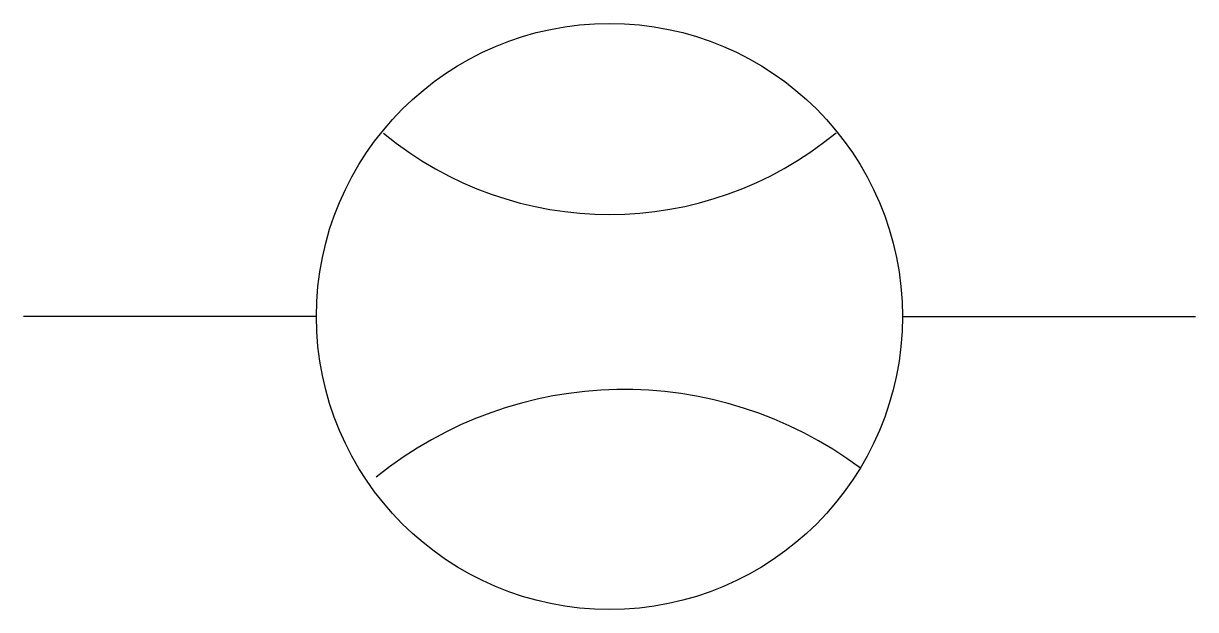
# Model space of a CAD drawing. Header units: millimetres. Extents: x 49.3 to 69.3, y -207.2 to -197.2.
import ezdxf

# ---------------------------------------------------------------- set-up
doc = ezdxf.new("R2010")
doc.units = ezdxf.units.MM
doc.linetypes.add('K5LT_BASIC', pattern=[0])

msp = doc.modelspace()

# ---------------------------------------------------------------- linework, layer by layer
at = {"color": 1, "linetype": 'K5LT_BASIC'}
for p, q in [((54.292, -202.239), (49.292, -202.239)), ((64.292, -202.239), (69.292, -202.239))]:
    msp.add_line(p, q, dxfattribs=at)
msp.add_circle((59.292, -202.239), 5, dxfattribs=at)
for centre, radius, start, end in [((59.292, -194.441), 6.056, 230.4719, 309.6608), ((59.541, -210.208), 6.723, 53.1301, 128.991)]:
    msp.add_arc(centre, radius, start, end, dxfattribs=at)

doc.saveas('drawing.dxf')
